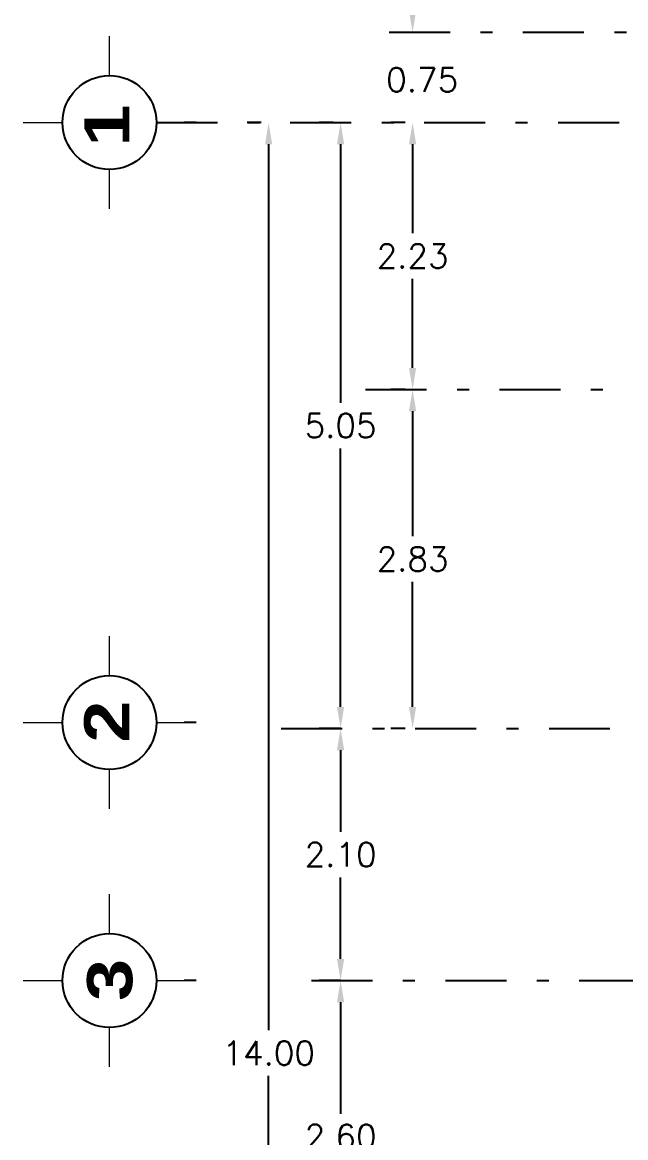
# Model space of a CAD drawing. Header units: millimetres. Extents: x 246.6 to 325.5, y -2 to 41.7.
# Drawn here: x 303.54 to 308.57, y 26.51 to 35.81 of the extents above; entities that cross this region are included whole.
import ezdxf

# ---------------------------------------------------------------- set-up
doc = ezdxf.new("R2010")
doc.units = ezdxf.units.MM
doc.header["$LTSCALE"] = 0.05
doc.header["$PDMODE"] = 35
doc.linetypes.add('DASHDOT', pattern=[25.4, 12.7, -6.35, 0, -6.35])
doc.layers.add('EJES', color=1, linetype='DASHDOT')
doc.layers.add('LINEAS', color=9, linetype='Continuous')
doc.layers.add('MUROS', color=7, linetype='Continuous', lineweight=18)
doc.styles.add('ROMANS', font='romans.shx', dxfattribs={"height": 0.2})
doc.styles.add('SANSSERIFBOLD', font='sasb____.pfb', dxfattribs={"height": 0.6})
doc.dimstyles.get("Standard").update_dxf_attribs({"dimtxt": 0.2, "dimasz": 0.18, "dimexe": 0.18, "dimexo": 0.0625, "dimgap": 0.09, "dimtad": 0, "dimtih": 1, "dimtoh": 1, "dimzin": 0, "dimdsep": 46, "dimtxsty": 'ROMANS', "dimcen": 0.09, "dimclrd": 3, "dimclrt": 256, "dimadec": 0, "dimazin": 0, "dimtfac": 1, "dimtofl": 0, "dimtmove": 0, "dimatfit": 3, "dimfxl": 0, "dimtolj": 1, "dimtzin": 0, "dimarcsym": 0})

# ---------------------------------------------------------------- blocks, each defined once
blk = doc.blocks.new('*D134')
at = {"layer": 'DEFPOINTS', "color": 0, "ltscale": 0.5, "transparency": 16777216}
for p in [(305.5975, 34.9726), (305.5975, 20.9726), (305.5975, 20.9726)]:
    blk.add_point(p, dxfattribs=at)
at = {"layer": 'MUROS', "color": 0, "lineweight": -2, "ltscale": 0.5, "transparency": 16777216}
for p, q in [((305.535, 34.9726), (305.4175, 34.9726)), ((305.535, 20.9726), (305.4175, 20.9726))]:
    blk.add_line(p, q, dxfattribs=at)
at = {"layer": 'MUROS', "color": 3, "lineweight": -2, "ltscale": 0.5, "transparency": 16777216}
for p, q in [((305.5975, 34.7926), (305.5975, 27.4082)), ((305.5975, 21.1526), (305.5975, 27.0282))]:
    blk.add_line(p, q, dxfattribs=at)
at = {"layer": 'MUROS', "color": 3, "ltscale": 0.5, "transparency": 16777216}
for points in [[(305.5675, 34.7926), (305.6275, 34.7926), (305.5975, 34.9726)], [(305.5675, 21.1526), (305.6275, 21.1526), (305.5975, 20.9726)]]:
    blk.add_solid(points, dxfattribs=at)
at = {"layer": 'MUROS', "ltscale": 0.5, "transparency": 16777216, "insert": (305.5985, 27.2182), "char_height": 0.2, "attachment_point": 5, "style": 'ROMANS'}
blk.add_mtext('\\A1;14.00', dxfattribs=at)
blk = doc.blocks.new('*D136')
at = {"layer": 'DEFPOINTS', "color": 0, "ltscale": 0.5, "transparency": 16777216}
for p in [(306.1975, 27.8226), (306.1975, 27.8226), (306.1975, 25.2226)]:
    blk.add_point(p, dxfattribs=at)
at = {"layer": 'MUROS', "color": 0, "lineweight": -2, "ltscale": 0.5, "transparency": 16777216}
for p, q in [((306.135, 27.8226), (306.0175, 27.8226)), ((306.135, 25.2226), (306.0175, 25.2226))]:
    blk.add_line(p, q, dxfattribs=at)
at = {"layer": 'MUROS', "color": 3, "lineweight": -2, "ltscale": 0.5, "transparency": 16777216}
for p, q in [((306.1975, 27.6426), (306.1975, 26.7126)), ((306.1975, 25.4026), (306.1975, 26.3326))]:
    blk.add_line(p, q, dxfattribs=at)
at = {"layer": 'MUROS', "color": 3, "ltscale": 0.5, "transparency": 16777216}
for points in [[(306.1675, 27.6426), (306.2275, 27.6426), (306.1975, 27.8226)], [(306.1675, 25.4026), (306.2275, 25.4026), (306.1975, 25.2226)]]:
    blk.add_solid(points, dxfattribs=at)
at = {"layer": 'MUROS', "ltscale": 0.5, "transparency": 16777216, "insert": (306.1975, 26.5226), "char_height": 0.2, "attachment_point": 5, "style": 'ROMANS'}
blk.add_mtext('\\A1;2.60', dxfattribs=at)
blk = doc.blocks.new('*D137')
at = {"layer": 'DEFPOINTS', "color": 0, "ltscale": 0.5, "transparency": 16777216}
for p in [(306.7975, 34.9726), (306.7975, 32.7476), (306.7975, 32.7476)]:
    blk.add_point(p, dxfattribs=at)
at = {"layer": 'MUROS', "color": 0, "lineweight": -2, "ltscale": 0.5, "transparency": 16777216}
for p, q in [((306.735, 34.9726), (306.6175, 34.9726)), ((306.735, 32.7476), (306.6175, 32.7476))]:
    blk.add_line(p, q, dxfattribs=at)
at = {"layer": 'MUROS', "color": 3, "lineweight": -2, "ltscale": 0.5, "transparency": 16777216}
for p, q in [((306.7975, 34.7926), (306.7975, 34.0501)), ((306.7975, 32.9276), (306.7975, 33.6701))]:
    blk.add_line(p, q, dxfattribs=at)
at = {"layer": 'MUROS', "color": 3, "ltscale": 0.5, "transparency": 16777216}
for points in [[(306.7675, 34.7926), (306.8275, 34.7926), (306.7975, 34.9726)], [(306.7675, 32.9276), (306.8275, 32.9276), (306.7975, 32.7476)]]:
    blk.add_solid(points, dxfattribs=at)
at = {"layer": 'MUROS', "ltscale": 0.5, "transparency": 16777216, "insert": (306.7975, 33.8601), "char_height": 0.2, "attachment_point": 5, "style": 'ROMANS'}
blk.add_mtext('\\A1;2.23', dxfattribs=at)
blk = doc.blocks.new('*D138')
at = {"layer": 'DEFPOINTS', "color": 0, "ltscale": 0.5, "transparency": 16777216}
for p in [(306.7975, 32.7476), (306.7975, 29.9226), (306.7975, 29.9226)]:
    blk.add_point(p, dxfattribs=at)
at = {"layer": 'MUROS', "color": 0, "lineweight": -2, "ltscale": 0.5, "transparency": 16777216}
for p, q in [((306.735, 32.7476), (306.6175, 32.7476)), ((306.735, 29.9226), (306.6175, 29.9226))]:
    blk.add_line(p, q, dxfattribs=at)
at = {"layer": 'MUROS', "color": 3, "lineweight": -2, "ltscale": 0.5, "transparency": 16777216}
for p, q in [((306.7975, 32.5676), (306.7975, 31.5251)), ((306.7975, 30.1026), (306.7975, 31.1451))]:
    blk.add_line(p, q, dxfattribs=at)
at = {"layer": 'MUROS', "color": 3, "ltscale": 0.5, "transparency": 16777216}
for points in [[(306.7675, 32.5676), (306.8275, 32.5676), (306.7975, 32.7476)], [(306.7675, 30.1026), (306.8275, 30.1026), (306.7975, 29.9226)]]:
    blk.add_solid(points, dxfattribs=at)
at = {"layer": 'MUROS', "ltscale": 0.5, "transparency": 16777216, "insert": (306.7975, 31.3351), "char_height": 0.2, "attachment_point": 5, "style": 'ROMANS'}
blk.add_mtext('\\A1;2.83', dxfattribs=at)
blk = doc.blocks.new('*D141')
at = {"layer": 'DEFPOINTS', "color": 0, "ltscale": 0.5, "transparency": 16777216}
for p in [(306.7975, 35.7226), (306.7975, 35.7226), (306.7975, 34.9726)]:
    blk.add_point(p, dxfattribs=at)
at = {"layer": 'MUROS', "color": 3, "lineweight": -2, "ltscale": 0.5, "transparency": 16777216}
for p, q in [((306.7975, 35.9026), (306.7975, 36.0826)), ((306.7975, 34.7926), (306.7975, 34.6126))]:
    blk.add_line(p, q, dxfattribs=at)
at = {"layer": 'MUROS', "color": 0, "lineweight": -2, "ltscale": 0.5, "transparency": 16777216}
for p, q in [((306.735, 35.7226), (306.6175, 35.7226)), ((306.735, 34.9726), (306.6175, 34.9726))]:
    blk.add_line(p, q, dxfattribs=at)
at = {"layer": 'MUROS', "color": 3, "ltscale": 0.5, "transparency": 16777216}
for points in [[(306.7675, 35.9026), (306.8275, 35.9026), (306.7975, 35.7226)], [(306.7675, 34.7926), (306.8275, 34.7926), (306.7975, 34.9726)]]:
    blk.add_solid(points, dxfattribs=at)
at = {"layer": 'MUROS', "ltscale": 0.5, "transparency": 16777216, "insert": (306.8777, 35.3297), "char_height": 0.2, "attachment_point": 5, "style": 'ROMANS'}
blk.add_mtext('\\A1;0.75', dxfattribs=at)
blk = doc.blocks.new('*D149')
at = {"layer": 'DEFPOINTS', "color": 0, "ltscale": 0.5, "transparency": 16777216}
for p in [(306.26, 29.9226), (306.1975, 27.8226), (306.26, 27.8226)]:
    blk.add_point(p, dxfattribs=at)
at = {"layer": 'MUROS', "color": 0, "lineweight": -2, "ltscale": 0.5, "transparency": 16777216}
for p, q in [((306.1975, 29.9226), (306.0175, 29.9226)), ((306.1975, 27.8226), (306.0175, 27.8226))]:
    blk.add_line(p, q, dxfattribs=at)
at = {"layer": 'MUROS', "color": 3, "lineweight": -2, "ltscale": 0.5, "transparency": 16777216}
for p, q in [((306.1975, 29.7426), (306.1975, 29.0626)), ((306.1975, 28.0026), (306.1975, 28.6826))]:
    blk.add_line(p, q, dxfattribs=at)
at = {"layer": 'MUROS', "color": 3, "ltscale": 0.5, "transparency": 16777216}
for points in [[(306.1675, 29.7426), (306.2275, 29.7426), (306.1975, 29.9226)], [(306.1675, 28.0026), (306.2275, 28.0026), (306.1975, 27.8226)]]:
    blk.add_solid(points, dxfattribs=at)
at = {"layer": 'MUROS', "ltscale": 0.5, "transparency": 16777216, "insert": (306.1975, 28.8726), "char_height": 0.2, "attachment_point": 5, "style": 'ROMANS'}
blk.add_mtext('\\A1;2.10', dxfattribs=at)
blk = doc.blocks.new('*D173')
at = {"layer": 'DEFPOINTS', "color": 0, "ltscale": 0.5, "transparency": 16777216}
for p in [(306.1975, 34.9726), (306.1975, 34.9726), (306.1975, 29.9226)]:
    blk.add_point(p, dxfattribs=at)
at = {"layer": 'MUROS', "color": 0, "lineweight": -2, "ltscale": 0.5, "transparency": 16777216}
for p, q in [((306.135, 34.9726), (306.0175, 34.9726)), ((306.135, 29.9226), (306.0175, 29.9226))]:
    blk.add_line(p, q, dxfattribs=at)
at = {"layer": 'MUROS', "color": 3, "lineweight": -2, "ltscale": 0.5, "transparency": 16777216}
for p, q in [((306.1975, 34.7926), (306.1975, 32.6376)), ((306.1975, 30.1026), (306.1975, 32.2576))]:
    blk.add_line(p, q, dxfattribs=at)
at = {"layer": 'MUROS', "color": 3, "ltscale": 0.5, "transparency": 16777216}
for points in [[(306.1675, 34.7926), (306.2275, 34.7926), (306.1975, 34.9726)], [(306.1675, 30.1026), (306.2275, 30.1026), (306.1975, 29.9226)]]:
    blk.add_solid(points, dxfattribs=at)
at = {"layer": 'MUROS', "ltscale": 0.5, "transparency": 16777216, "insert": (306.1975, 32.4476), "char_height": 0.2, "attachment_point": 5, "style": 'ROMANS'}
blk.add_mtext('\\A1;5.05', dxfattribs=at)

msp = doc.modelspace()

# ---------------------------------------------------------------- linework, layer by layer
at = {"layer": 'EJES', "ltscale": 0.8}
for p, q in [((310.4575, 35.7226), (306.5616, 35.7226)), ((304.6624, 34.9726), (314.4029, 34.9726)), ((306.4061, 32.7476), (312.6575, 32.7476)), ((305.7027, 29.9226), (315.5475, 29.9226)), ((305.955, 27.8226), (315.5475, 27.8226))]:
    msp.add_line(p, q, dxfattribs=at)
at = {"layer": 'EJES', "ltscale": 0.03}
for p, q in [((304.9924, 34.9726), (304.8397, 34.9726)), ((304.9924, 29.9726), (304.8397, 29.9726)), ((304.9924, 27.8226), (304.8397, 27.8226))]:
    msp.add_line(p, q, dxfattribs=at)
at = {"layer": 'LINEAS', "linetype": 'Continuous', "const_width": 0.011}
for points in [[(304.2712, 35.3638), (304.2712, 35.6938)], [(303.88, 34.9726), (303.55, 34.9726)], [(304.6624, 34.9726), (304.9924, 34.9726)], [(304.2712, 34.5814), (304.2712, 34.2514)], [(304.2712, 30.3638), (304.2712, 30.6938)], [(303.88, 29.9726), (303.55, 29.9726)], [(304.6624, 29.9726), (304.9924, 29.9726)], [(304.2712, 29.5814), (304.2712, 29.2514)], [(304.2712, 28.2138), (304.2712, 28.5438)], [(303.88, 27.8226), (303.55, 27.8226)], [(304.6624, 27.8226), (304.9924, 27.8226)], [(304.2712, 27.4314), (304.2712, 27.1014)]]:
    msp.add_lwpolyline(points, dxfattribs=at)
at = {"layer": 'LINEAS', "linetype": 'Continuous'}
for centre in [(304.2712, 34.9726), (304.2712, 29.9726), (304.2712, 27.8226)]:
    msp.add_circle(centre, 0.3912, dxfattribs=at)

# ---------------------------------------------------------------- texts
at = {"layer": 'MUROS', "color": 7, "linetype": 'ByBlock', "style": 'SANSSERIFBOLD', "width": 1.2}
for s, p in [('1', (304.4366, 34.7729)), ('2', (304.4366, 29.8054)), ('3', (304.4607, 27.6525))]:
    msp.add_text(s, height=0.3762, rotation=90, dxfattribs=at).set_placement(p)

# ---------------------------------------------------------------- dimensions: what is measured, and where the dimension line sits
at = {"layer": 'MUROS', "ltscale": 0.5}
for base, p1, p2, picture, middle in [((306.7975, 35.7226), (306.7975, 34.9726), (306.7975, 35.7226), '*D141', (306.8777, 35.3297)), ((305.5975, 20.9726), (305.5975, 34.9726), (305.5975, 20.9726), '*D134', (305.5985, 27.2182))]:
    dim = msp.add_linear_dim(base=base, p1=p1, p2=p2, angle=90, dimstyle='Standard', override={"dimtmove": 2}, dxfattribs=at)
    dim.commit()
    dim.dimension.update_dxf_attribs({"geometry": picture, "text_midpoint": middle, "dimtype": 160})
for base, p1, p2, picture, middle in [((306.1975, 34.9726), (306.1975, 29.9226), (306.1975, 34.9726), '*D173', (306.1975, 32.4476)), ((306.1975, 27.8226), (306.26, 29.9226), (306.26, 27.8226), '*D149', (306.1975, 28.8726))]:
    dim = msp.add_linear_dim(base=base, p1=p1, p2=p2, angle=90, dimstyle='Standard', override={"dimtfillclr": 3}, dxfattribs=at)
    dim.commit()
    dim.dimension.update_dxf_attribs({"geometry": picture, "text_midpoint": middle})
for base, p1, p2, picture, middle in [((306.7974675438, 32.7476166886), (306.7974675438, 34.9726166886), (306.7974675438, 32.7476166886), '*D137', (306.7974675438, 33.8601166886)), ((306.7974675438, 29.9226166886), (306.7974675438, 32.7476166886), (306.7974675438, 29.9226166886), '*D138', (306.7974675438, 31.3351166886)), ((306.1975, 27.8226), (306.1975, 25.2226), (306.1975, 27.8226), '*D136', (306.1975, 26.5226))]:
    dim = msp.add_linear_dim(base=base, p1=p1, p2=p2, angle=90, dimstyle='Standard', dxfattribs=at)
    dim.commit()
    dim.dimension.update_dxf_attribs({"geometry": picture, "text_midpoint": middle})

doc.saveas('drawing.dxf')
